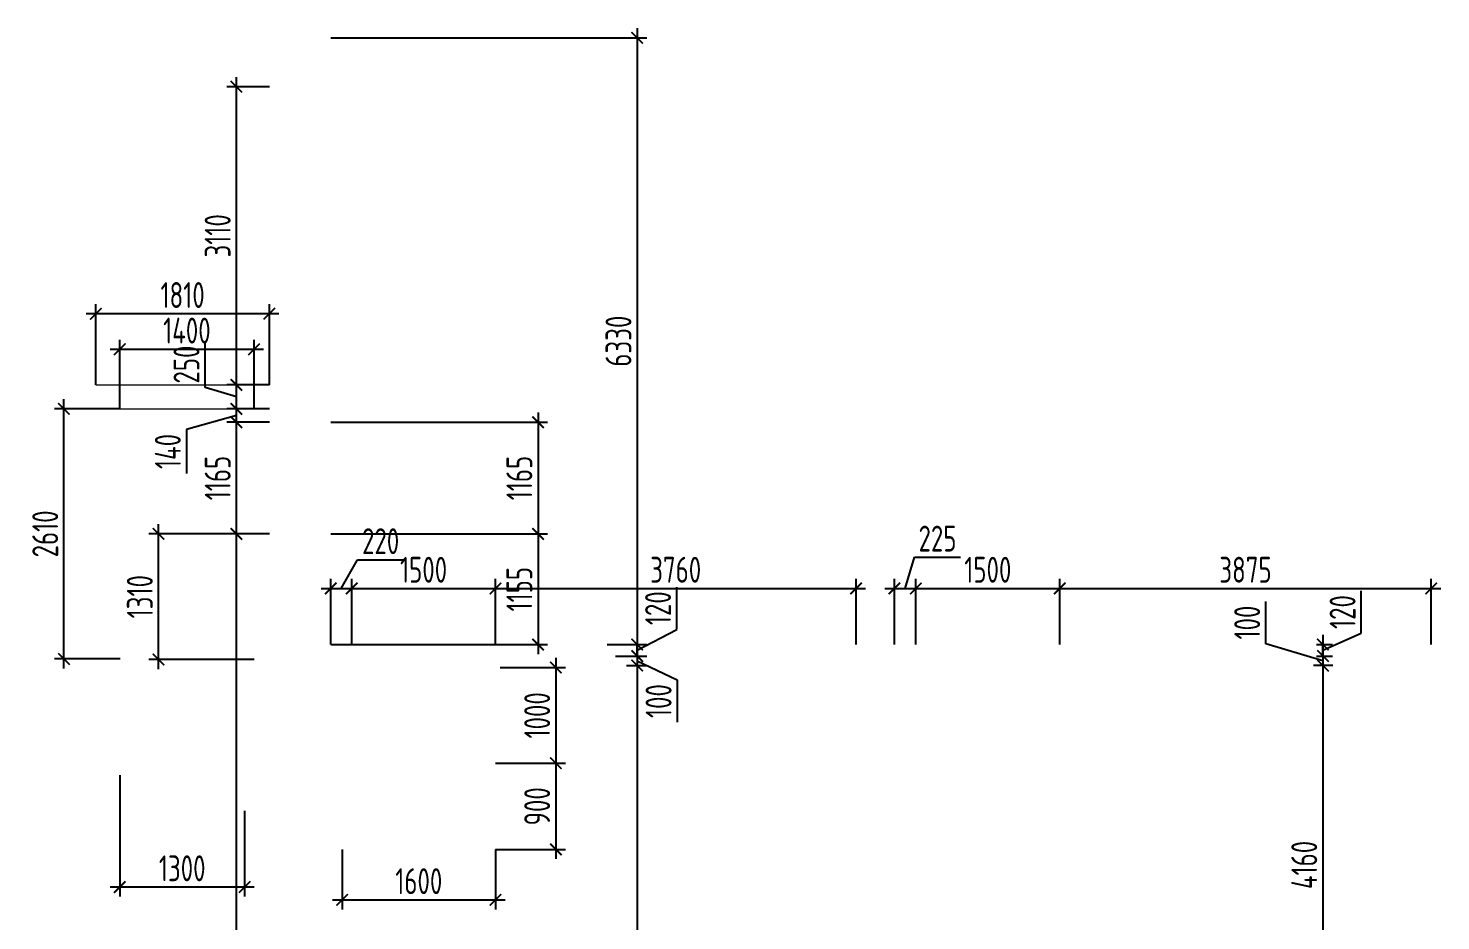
# Model space of a CAD drawing. Header units: millimetres. Extents: x -350007 to 536090, y -888 to 198380.
# Drawn here: x -350007 to -335272, y 97639 to 106951 of the extents above; entities that cross this region are included whole.
import ezdxf

# ---------------------------------------------------------------- set-up
doc = ezdxf.new("R2010")
doc.units = ezdxf.units.MM
doc.layers.add('АР_Размеры нов.', color=15, linetype='Continuous', lineweight=0)
doc.styles.add('ISOCPEUR', font='isocpeur.ttf', dxfattribs={"width": 0.7})
doc.dimstyles.new('R_100', dxfattribs={"dimtxt": 270, "dimasz": 120, "dimexe": 100, "dimexo": 0, "dimgap": 60, "dimtad": 1, "dimdec": 0, "dimrnd": 5, "dimzin": 0, "dimdsep": 46, "dimtxsty": 'ISOCPEUR', "dimblk": 'ARCHTICK', "dimcen": 0, "dimdle": 100, "dimclrd": 256, "dimclre": 256, "dimclrt": 256, "dimadec": 0, "dimazin": 0, "dimtfac": 2, "dimtdec": 0, "dimtofl": 0, "dimtmove": 1, "dimatfit": 3, "dimfxl": 1, "dimtvp": 3, "dimtolj": 1, "dimtzin": 0, "dimarcsym": 0})

# ---------------------------------------------------------------- blocks, each defined once
blk = doc.blocks.new('_ArchTick')
at = {"color": 0, "linetype": 'ByBlock', "const_width": 0.15}
blk.add_lwpolyline([(-0.5, -0.5), (0.5, 0.5)], dxfattribs=at)
blk = doc.blocks.new('*D2564')
at = {"layer": 'АР_Размеры нов.', "lineweight": -2, "ltscale": 100, "transparency": 16777216}
for p, q in [((-344689, 102940), (-344689, 101575)), ((-346852, 102840), (-344589, 102840)), ((-346852, 101675), (-344589, 101675))]:
    blk.add_line(p, q, dxfattribs=at)
at = {"layer": 'АР_Размеры нов.', "lineweight": -2, "ltscale": 100, "transparency": 16777216, "xscale": 120, "yscale": 120, "zscale": 120}
for p, rotation in [((-344689, 102840), 90), ((-344689, 101675), 270)]:
    blk.add_blockref('_ArchTick', p, dxfattribs=dict(at, rotation=rotation))
at = {"layer": 'АР_Размеры нов.', "ltscale": 100, "transparency": 16777216, "insert": (-344884, 102258), "char_height": 270, "attachment_point": 5, "rotation": 90, "style": 'ISOCPEUR'}
blk.add_mtext('\\A1;1165', dxfattribs=at)
blk = doc.blocks.new('*D2887')
at = {"layer": 'АР_Размеры нов.', "lineweight": -2, "ltscale": 100, "transparency": 16777216}
for p, q in [((-349052, 99159), (-349052, 97891)), ((-347750, 98785), (-347750, 97891)), ((-347650, 97991), (-349152, 97991))]:
    blk.add_line(p, q, dxfattribs=at)
at = {"layer": 'АР_Размеры нов.', "lineweight": -2, "ltscale": 100, "transparency": 16777216, "xscale": 120, "yscale": 120, "zscale": 120, "rotation": 180}
blk.add_blockref('_ArchTick', (-349052, 97991), dxfattribs=at)
at = {"layer": 'АР_Размеры нов.', "lineweight": -2, "ltscale": 100, "transparency": 16777216, "xscale": 120, "yscale": 120, "zscale": 120}
blk.add_blockref('_ArchTick', (-347750, 97991), dxfattribs=at)
at = {"layer": 'АР_Размеры нов.', "ltscale": 100, "transparency": 16777216, "insert": (-348401, 98186), "char_height": 270, "attachment_point": 5, "style": 'ISOCPEUR'}
blk.add_mtext('\\A1;1300', dxfattribs=at)
blk = doc.blocks.new('*D2952')
at = {"layer": 'АР_Размеры нов.', "lineweight": -2, "ltscale": 100, "transparency": 16777216}
for p, q in [((-349635, 100270), (-349635, 103080)), ((-349052, 102980), (-349735, 102980)), ((-349049, 100370), (-349735, 100370))]:
    blk.add_line(p, q, dxfattribs=at)
at = {"layer": 'АР_Размеры нов.', "lineweight": -2, "ltscale": 100, "transparency": 16777216, "xscale": 120, "yscale": 120, "zscale": 120}
for p, rotation in [((-349635, 102980), 90), ((-349635, 100370), 270)]:
    blk.add_blockref('_ArchTick', p, dxfattribs=dict(at, rotation=rotation))
at = {"layer": 'АР_Размеры нов.', "ltscale": 100, "transparency": 16777216, "insert": (-349830, 101675), "char_height": 270, "attachment_point": 5, "rotation": 90, "style": 'ISOCPEUR'}
blk.add_mtext('\\A1;2610', dxfattribs=at)
blk = doc.blocks.new('*D2953')
at = {"layer": 'АР_Размеры нов.', "lineweight": -2, "ltscale": 100, "transparency": 16777216}
for p, q in [((-349152, 103601), (-347552, 103601)), ((-349052, 102980), (-349052, 103701)), ((-347652, 102980), (-347652, 103701))]:
    blk.add_line(p, q, dxfattribs=at)
at = {"layer": 'АР_Размеры нов.', "lineweight": -2, "ltscale": 100, "transparency": 16777216, "xscale": 120, "yscale": 120, "zscale": 120, "rotation": 180}
blk.add_blockref('_ArchTick', (-349052, 103601), dxfattribs=at)
at = {"layer": 'АР_Размеры нов.', "lineweight": -2, "ltscale": 100, "transparency": 16777216, "xscale": 120, "yscale": 120, "zscale": 120}
blk.add_blockref('_ArchTick', (-347652, 103601), dxfattribs=at)
at = {"layer": 'АР_Размеры нов.', "ltscale": 100, "transparency": 16777216, "insert": (-348352, 103796), "char_height": 270, "attachment_point": 5, "style": 'ISOCPEUR'}
blk.add_mtext('\\A1;1400', dxfattribs=at)
blk = doc.blocks.new('*D2506')
at = {"layer": 'АР_Размеры нов.', "lineweight": -2, "ltscale": 500, "transparency": 16777216}
for p, q in [((-346852, 101675), (-344589, 101675)), ((-344689, 101775), (-344689, 100421)), ((-346852, 100521), (-344589, 100521))]:
    blk.add_line(p, q, dxfattribs=at)
at = {"layer": 'АР_Размеры нов.', "lineweight": -2, "ltscale": 500, "transparency": 16777216, "xscale": 120, "yscale": 120, "zscale": 120}
for p, rotation in [((-344689, 101675), 90), ((-344689, 100521), 270)]:
    blk.add_blockref('_ArchTick', p, dxfattribs=dict(at, rotation=rotation))
at = {"layer": 'АР_Размеры нов.', "lineweight": 13, "ltscale": 500, "transparency": 16777216, "insert": (-344884, 101098), "char_height": 270, "attachment_point": 5, "rotation": 90, "style": 'ISOCPEUR'}
blk.add_mtext('\\A1;1155', dxfattribs=at)
blk = doc.blocks.new('*D2507')
at = {"layer": 'АР_Размеры нов.', "lineweight": -2, "ltscale": 500, "transparency": 16777216}
for p, q in [((-343242, 100679), (-343242, 101120)), ((-343655, 100461), (-343242, 100679)), ((-343882, 100521), (-343555, 100521)), ((-343655, 100621), (-343655, 100301)), ((-343882, 100401), (-343555, 100401))]:
    blk.add_line(p, q, dxfattribs=at)
at = {"layer": 'АР_Размеры нов.', "lineweight": -2, "ltscale": 500, "transparency": 16777216, "xscale": 120, "yscale": 120, "zscale": 120}
for p, rotation in [((-343655, 100521), 90), ((-343655, 100401), 270)]:
    blk.add_blockref('_ArchTick', p, dxfattribs=dict(at, rotation=rotation))
at = {"layer": 'АР_Размеры нов.', "lineweight": 13, "ltscale": 500, "transparency": 16777216, "insert": (-343437, 100900), "char_height": 270, "attachment_point": 5, "rotation": 90, "style": 'ISOCPEUR'}
blk.add_mtext('\\A1;120', dxfattribs=at)
blk = doc.blocks.new('*D2508')
at = {"layer": 'АР_Размеры нов.', "lineweight": -2, "ltscale": 500, "transparency": 16777216}
for p, q in [((-343655, 100401), (-343655, 100521)), ((-343882, 100401), (-343555, 100401)), ((-343655, 100401), (-343655, 100301)), ((-343655, 100351), (-343236, 100151)), ((-343766, 100301), (-343555, 100301)), ((-343655, 100301), (-343655, 100181)), ((-343236, 100151), (-343236, 99710))]:
    blk.add_line(p, q, dxfattribs=at)
at = {"layer": 'АР_Размеры нов.', "lineweight": -2, "ltscale": 500, "transparency": 16777216, "xscale": 120, "yscale": 120, "zscale": 120}
for p, rotation in [((-343655, 100401), 270), ((-343655, 100301), 90)]:
    blk.add_blockref('_ArchTick', p, dxfattribs=dict(at, rotation=rotation))
at = {"layer": 'АР_Размеры нов.', "lineweight": 13, "ltscale": 500, "transparency": 16777216, "insert": (-343431, 99931), "char_height": 270, "attachment_point": 5, "rotation": 90, "style": 'ISOCPEUR'}
blk.add_mtext('\\A1;100', dxfattribs=at)
blk = doc.blocks.new('*D3913')
at = {"layer": 'АР_Размеры нов.', "lineweight": -2, "transparency": 16777216}
for p, q in [((-346852, 106851), (-343555, 106851)), ((-343655, 106951), (-343655, 100421)), ((-343969, 100521), (-343555, 100521))]:
    blk.add_line(p, q, dxfattribs=at)
at = {"layer": 'АР_Размеры нов.', "lineweight": -2, "transparency": 16777216, "xscale": 120, "yscale": 120, "zscale": 120}
for p, rotation in [((-343655, 106851), 90), ((-343655, 100521), 270)]:
    blk.add_blockref('_ArchTick', p, dxfattribs=dict(at, rotation=rotation))
at = {"layer": 'АР_Размеры нов.', "transparency": 16777216, "insert": (-343850, 103686), "char_height": 270, "attachment_point": 5, "rotation": 90, "style": 'ISOCPEUR'}
blk.add_mtext('\\A1;6330', dxfattribs=at)
blk = doc.blocks.new('*D3914')
at = {"layer": 'АР_Размеры нов.', "lineweight": -2, "transparency": 16777216}
for p, q in [((-343655, 100401), (-343655, 84492)), ((-343766, 100301), (-343555, 100301)), ((-343412, 84592), (-343755, 84592))]:
    blk.add_line(p, q, dxfattribs=at)
at = {"layer": 'АР_Размеры нов.', "lineweight": -2, "transparency": 16777216, "xscale": 120, "yscale": 120, "zscale": 120}
for p, rotation in [((-343655, 100301), 90), ((-343655, 84592), 270)]:
    blk.add_blockref('_ArchTick', p, dxfattribs=dict(at, rotation=rotation))
at = {"layer": 'АР_Размеры нов.', "transparency": 16777216, "insert": (-343850, 92446), "char_height": 270, "attachment_point": 5, "rotation": 90, "style": 'ISOCPEUR'}
blk.add_mtext('\\A1;15710', dxfattribs=at)
blk = doc.blocks.new('*D3920')
at = {"layer": 'АР_Размеры нов.', "lineweight": -2, "transparency": 16777216}
for p, q in [((-346743, 101106), (-346571, 101404)), ((-346571, 101404), (-346092, 101404)), ((-346952, 101106), (-346533, 101106)), ((-346852, 100521), (-346852, 101206)), ((-346633, 100521), (-346633, 101206))]:
    blk.add_line(p, q, dxfattribs=at)
at = {"layer": 'АР_Размеры нов.', "lineweight": -2, "transparency": 16777216, "xscale": 120, "yscale": 120, "zscale": 120, "rotation": 180}
blk.add_blockref('_ArchTick', (-346852, 101106), dxfattribs=at)
at = {"layer": 'АР_Размеры нов.', "lineweight": -2, "transparency": 16777216, "xscale": 120, "yscale": 120, "zscale": 120}
blk.add_blockref('_ArchTick', (-346633, 101106), dxfattribs=at)
at = {"layer": 'АР_Размеры нов.', "transparency": 16777216, "insert": (-346331, 101599), "char_height": 270, "attachment_point": 5, "style": 'ISOCPEUR'}
blk.add_mtext('\\A1;220', dxfattribs=at)
blk = doc.blocks.new('*D3921')
at = {"layer": 'АР_Размеры нов.', "lineweight": -2, "transparency": 16777216}
for p, q in [((-346733, 101106), (-345033, 101106)), ((-346633, 100521), (-346633, 101206)), ((-345133, 100521), (-345133, 101206))]:
    blk.add_line(p, q, dxfattribs=at)
at = {"layer": 'АР_Размеры нов.', "lineweight": -2, "transparency": 16777216, "xscale": 120, "yscale": 120, "zscale": 120, "rotation": 180}
blk.add_blockref('_ArchTick', (-346633, 101106), dxfattribs=at)
at = {"layer": 'АР_Размеры нов.', "lineweight": -2, "transparency": 16777216, "xscale": 120, "yscale": 120, "zscale": 120}
blk.add_blockref('_ArchTick', (-345133, 101106), dxfattribs=at)
at = {"layer": 'АР_Размеры нов.', "transparency": 16777216, "insert": (-345883, 101301), "char_height": 270, "attachment_point": 5, "style": 'ISOCPEUR'}
blk.add_mtext('\\A1;1500', dxfattribs=at)
blk = doc.blocks.new('*D3922')
at = {"layer": 'АР_Размеры нов.', "lineweight": -2, "transparency": 16777216}
for p, q in [((-345233, 101106), (-341272, 101106)), ((-345133, 100521), (-345133, 101206)), ((-341372, 100521), (-341372, 101206))]:
    blk.add_line(p, q, dxfattribs=at)
at = {"layer": 'АР_Размеры нов.', "lineweight": -2, "transparency": 16777216, "xscale": 120, "yscale": 120, "zscale": 120, "rotation": 180}
blk.add_blockref('_ArchTick', (-345133, 101106), dxfattribs=at)
at = {"layer": 'АР_Размеры нов.', "lineweight": -2, "transparency": 16777216, "xscale": 120, "yscale": 120, "zscale": 120}
blk.add_blockref('_ArchTick', (-341372, 101106), dxfattribs=at)
at = {"layer": 'АР_Размеры нов.', "transparency": 16777216, "insert": (-343253, 101301), "char_height": 270, "attachment_point": 5, "style": 'ISOCPEUR'}
blk.add_mtext('\\A1;3760', dxfattribs=at)
blk = doc.blocks.new('*D3923')
at = {"layer": 'АР_Размеры нов.', "lineweight": -2, "transparency": 16777216}
for p, q in [((-340859, 101106), (-340762, 101431)), ((-340762, 101431), (-340283, 101431)), ((-341072, 101106), (-340647, 101106)), ((-340972, 100521), (-340972, 101206)), ((-340747, 100521), (-340747, 101206))]:
    blk.add_line(p, q, dxfattribs=at)
at = {"layer": 'АР_Размеры нов.', "lineweight": -2, "transparency": 16777216, "xscale": 120, "yscale": 120, "zscale": 120, "rotation": 180}
blk.add_blockref('_ArchTick', (-340972, 101106), dxfattribs=at)
at = {"layer": 'АР_Размеры нов.', "lineweight": -2, "transparency": 16777216, "xscale": 120, "yscale": 120, "zscale": 120}
blk.add_blockref('_ArchTick', (-340747, 101106), dxfattribs=at)
at = {"layer": 'АР_Размеры нов.', "transparency": 16777216, "insert": (-340522, 101626), "char_height": 270, "attachment_point": 5, "style": 'ISOCPEUR'}
blk.add_mtext('\\A1;225', dxfattribs=at)
blk = doc.blocks.new('*D3924')
at = {"layer": 'АР_Размеры нов.', "lineweight": -2, "transparency": 16777216}
for p, q in [((-340847, 101106), (-339147, 101106)), ((-340747, 100521), (-340747, 101206)), ((-339247, 100521), (-339247, 101206))]:
    blk.add_line(p, q, dxfattribs=at)
at = {"layer": 'АР_Размеры нов.', "lineweight": -2, "transparency": 16777216, "xscale": 120, "yscale": 120, "zscale": 120, "rotation": 180}
blk.add_blockref('_ArchTick', (-340747, 101106), dxfattribs=at)
at = {"layer": 'АР_Размеры нов.', "lineweight": -2, "transparency": 16777216, "xscale": 120, "yscale": 120, "zscale": 120}
blk.add_blockref('_ArchTick', (-339247, 101106), dxfattribs=at)
at = {"layer": 'АР_Размеры нов.', "transparency": 16777216, "insert": (-339997, 101301), "char_height": 270, "attachment_point": 5, "style": 'ISOCPEUR'}
blk.add_mtext('\\A1;1500', dxfattribs=at)
blk = doc.blocks.new('*D3925')
at = {"layer": 'АР_Размеры нов.', "lineweight": -2, "transparency": 16777216}
for p, q in [((-339347, 101106), (-335272, 101106)), ((-339247, 100521), (-339247, 101206)), ((-335372, 100521), (-335372, 101206))]:
    blk.add_line(p, q, dxfattribs=at)
at = {"layer": 'АР_Размеры нов.', "lineweight": -2, "transparency": 16777216, "xscale": 120, "yscale": 120, "zscale": 120, "rotation": 180}
blk.add_blockref('_ArchTick', (-339247, 101106), dxfattribs=at)
at = {"layer": 'АР_Размеры нов.', "lineweight": -2, "transparency": 16777216, "xscale": 120, "yscale": 120, "zscale": 120}
blk.add_blockref('_ArchTick', (-335372, 101106), dxfattribs=at)
at = {"layer": 'АР_Размеры нов.', "transparency": 16777216, "insert": (-337309, 101301), "char_height": 270, "attachment_point": 5, "style": 'ISOCPEUR'}
blk.add_mtext('\\A1;3875', dxfattribs=at)
blk = doc.blocks.new('*D3926')
at = {"layer": 'АР_Размеры нов.', "lineweight": -2, "transparency": 16777216}
for p, q in [((-336101, 100639), (-336101, 101080)), ((-336569, 100521), (-336401, 100521)), ((-336501, 100461), (-336101, 100639)), ((-336501, 100621), (-336501, 100301)), ((-336569, 100401), (-336401, 100401))]:
    blk.add_line(p, q, dxfattribs=at)
at = {"layer": 'АР_Размеры нов.', "lineweight": -2, "transparency": 16777216, "xscale": 120, "yscale": 120, "zscale": 120}
for p, rotation in [((-336501, 100521), 90), ((-336501, 100401), 270)]:
    blk.add_blockref('_ArchTick', p, dxfattribs=dict(at, rotation=rotation))
at = {"layer": 'АР_Размеры нов.', "transparency": 16777216, "insert": (-336296, 100860), "char_height": 270, "attachment_point": 5, "rotation": 90, "style": 'ISOCPEUR'}
blk.add_mtext('\\A1;120', dxfattribs=at)
blk = doc.blocks.new('*D3927')
at = {"layer": 'АР_Размеры нов.', "lineweight": -2, "transparency": 16777216}
for p, q in [((-337096, 100529), (-337096, 100970)), ((-336501, 100351), (-337096, 100529)), ((-336501, 100401), (-336501, 100521)), ((-336569, 100401), (-336401, 100401)), ((-336501, 100401), (-336501, 100301)), ((-336399, 100301), (-336601, 100301)), ((-336501, 100301), (-336501, 100181))]:
    blk.add_line(p, q, dxfattribs=at)
at = {"layer": 'АР_Размеры нов.', "lineweight": -2, "transparency": 16777216, "xscale": 120, "yscale": 120, "zscale": 120}
for p, rotation in [((-336501, 100401), 270), ((-336501, 100301), 90)]:
    blk.add_blockref('_ArchTick', p, dxfattribs=dict(at, rotation=rotation))
at = {"layer": 'АР_Размеры нов.', "transparency": 16777216, "insert": (-337291, 100750), "char_height": 270, "attachment_point": 5, "rotation": 90, "style": 'ISOCPEUR'}
blk.add_mtext('\\A1;100', dxfattribs=at)
blk = doc.blocks.new('*D3928')
at = {"layer": 'АР_Размеры нов.', "lineweight": -2, "transparency": 16777216}
for p, q in [((-336501, 100401), (-336501, 96041)), ((-336399, 100301), (-336601, 100301)), ((-336409, 96141), (-336601, 96141))]:
    blk.add_line(p, q, dxfattribs=at)
at = {"layer": 'АР_Размеры нов.', "lineweight": -2, "transparency": 16777216, "xscale": 120, "yscale": 120, "zscale": 120}
for p, rotation in [((-336501, 100301), 90), ((-336501, 96141), 270)]:
    blk.add_blockref('_ArchTick', p, dxfattribs=dict(at, rotation=rotation))
at = {"layer": 'АР_Размеры нов.', "transparency": 16777216, "insert": (-336696, 98221), "char_height": 270, "attachment_point": 5, "rotation": 90, "style": 'ISOCPEUR'}
blk.add_mtext('\\A1;4160', dxfattribs=at)
blk = doc.blocks.new('*D3943')
at = {"layer": 'АР_Размеры нов.', "lineweight": -2, "transparency": 16777216}
for p, q in [((-344503, 100381), (-344503, 99182)), ((-345083, 100281), (-344403, 100281)), ((-345133, 99282), (-344403, 99282))]:
    blk.add_line(p, q, dxfattribs=at)
at = {"layer": 'АР_Размеры нов.', "lineweight": -2, "transparency": 16777216, "xscale": 120, "yscale": 120, "zscale": 120}
for p, rotation in [((-344503, 100281), 90), ((-344503, 99282), 270)]:
    blk.add_blockref('_ArchTick', p, dxfattribs=dict(at, rotation=rotation))
at = {"layer": 'АР_Размеры нов.', "transparency": 16777216, "insert": (-344698, 99782), "char_height": 270, "attachment_point": 5, "rotation": 90, "style": 'ISOCPEUR'}
blk.add_mtext('\\A1;1000', dxfattribs=at)
blk = doc.blocks.new('*D3944')
at = {"layer": 'АР_Размеры нов.', "lineweight": -2, "transparency": 16777216}
for p, q in [((-344503, 99382), (-344503, 98284)), ((-345133, 99282), (-344403, 99282)), ((-345133, 98384), (-344403, 98384))]:
    blk.add_line(p, q, dxfattribs=at)
at = {"layer": 'АР_Размеры нов.', "lineweight": -2, "transparency": 16777216, "xscale": 120, "yscale": 120, "zscale": 120}
for p, rotation in [((-344503, 99282), 90), ((-344503, 98384), 270)]:
    blk.add_blockref('_ArchTick', p, dxfattribs=dict(at, rotation=rotation))
at = {"layer": 'АР_Размеры нов.', "transparency": 16777216, "insert": (-344698, 98833), "char_height": 270, "attachment_point": 5, "rotation": 90, "style": 'ISOCPEUR'}
blk.add_mtext('\\A1;900', dxfattribs=at)
blk = doc.blocks.new('*D3945')
at = {"layer": 'АР_Размеры нов.', "lineweight": -2, "transparency": 16777216}
for p, q in [((-346732, 98384), (-346732, 97757)), ((-345133, 98384), (-345133, 97757)), ((-346832, 97857), (-345033, 97857))]:
    blk.add_line(p, q, dxfattribs=at)
at = {"layer": 'АР_Размеры нов.', "lineweight": -2, "transparency": 16777216, "xscale": 120, "yscale": 120, "zscale": 120, "rotation": 180}
blk.add_blockref('_ArchTick', (-346732, 97857), dxfattribs=at)
at = {"layer": 'АР_Размеры нов.', "lineweight": -2, "transparency": 16777216, "xscale": 120, "yscale": 120, "zscale": 120}
blk.add_blockref('_ArchTick', (-345133, 97857), dxfattribs=at)
at = {"layer": 'АР_Размеры нов.', "transparency": 16777216, "insert": (-345933, 98052), "char_height": 270, "attachment_point": 5, "style": 'ISOCPEUR'}
blk.add_mtext('\\A1;1600', dxfattribs=at)
blk = doc.blocks.new('*D7044')
at = {"layer": 'АР_Размеры нов.', "lineweight": -2, "transparency": 16777216}
for p, q in [((-347492, 101675), (-347936, 101675)), ((-347836, 89986), (-347836, 101775)), ((-347492, 90086), (-347936, 90086))]:
    blk.add_line(p, q, dxfattribs=at)
at = {"layer": 'АР_Размеры нов.', "lineweight": -2, "transparency": 16777216, "xscale": 120, "yscale": 120, "zscale": 120}
for p, rotation in [((-347836, 101675), 90), ((-347836, 90086), 270)]:
    blk.add_blockref('_ArchTick', p, dxfattribs=dict(at, rotation=rotation))
at = {"layer": 'АР_Размеры нов.', "transparency": 16777216, "insert": (-348031, 95881), "char_height": 270, "attachment_point": 5, "rotation": 90, "style": 'ISOCPEUR'}
blk.add_mtext('\\A1;11590', dxfattribs=at)
blk = doc.blocks.new('*D7045')
at = {"layer": 'АР_Размеры нов.', "lineweight": -2, "transparency": 16777216}
for p, q in [((-347836, 101575), (-347836, 102940)), ((-347492, 102840), (-347936, 102840)), ((-347492, 101675), (-347936, 101675))]:
    blk.add_line(p, q, dxfattribs=at)
at = {"layer": 'АР_Размеры нов.', "lineweight": -2, "transparency": 16777216, "xscale": 120, "yscale": 120, "zscale": 120}
for p, rotation in [((-347836, 102840), 90), ((-347836, 101675), 270)]:
    blk.add_blockref('_ArchTick', p, dxfattribs=dict(at, rotation=rotation))
at = {"layer": 'АР_Размеры нов.', "transparency": 16777216, "insert": (-348031, 102258), "char_height": 270, "attachment_point": 5, "rotation": 90, "style": 'ISOCPEUR'}
blk.add_mtext('\\A1;1165', dxfattribs=at)
blk = doc.blocks.new('*D7046')
at = {"layer": 'АР_Размеры нов.', "lineweight": -2, "transparency": 16777216}
for p, q in [((-347836, 102740), (-347836, 103080)), ((-347836, 102910), (-348356, 102765)), ((-347492, 102980), (-347936, 102980)), ((-348356, 102765), (-348356, 102305)), ((-347492, 102840), (-347936, 102840))]:
    blk.add_line(p, q, dxfattribs=at)
at = {"layer": 'АР_Размеры нов.', "lineweight": -2, "transparency": 16777216, "xscale": 120, "yscale": 120, "zscale": 120}
for p, rotation in [((-347836, 102980), 90), ((-347836, 102840), 270)]:
    blk.add_blockref('_ArchTick', p, dxfattribs=dict(at, rotation=rotation))
at = {"layer": 'АР_Размеры нов.', "transparency": 16777216, "insert": (-348551, 102535), "char_height": 270, "attachment_point": 5, "rotation": 90, "style": 'ISOCPEUR'}
blk.add_mtext('\\A1;140', dxfattribs=at)
blk = doc.blocks.new('*D7047')
at = {"layer": 'АР_Размеры нов.', "lineweight": -2, "transparency": 16777216}
for p, q in [((-348161, 103203), (-348161, 103682)), ((-347836, 102880), (-347836, 103330)), ((-347836, 103105), (-348161, 103203)), ((-347492, 103230), (-347936, 103230)), ((-347492, 102980), (-347936, 102980))]:
    blk.add_line(p, q, dxfattribs=at)
at = {"layer": 'АР_Размеры нов.', "lineweight": -2, "transparency": 16777216, "xscale": 120, "yscale": 120, "zscale": 120}
for p, rotation in [((-347836, 103230), 90), ((-347836, 102980), 270)]:
    blk.add_blockref('_ArchTick', p, dxfattribs=dict(at, rotation=rotation))
at = {"layer": 'АР_Размеры нов.', "transparency": 16777216, "insert": (-348356, 103442), "char_height": 270, "attachment_point": 5, "rotation": 90, "style": 'ISOCPEUR'}
blk.add_mtext('\\A1;250', dxfattribs=at)
blk = doc.blocks.new('*D7048')
at = {"layer": 'АР_Размеры нов.', "lineweight": -2, "transparency": 16777216}
for p, q in [((-347836, 103130), (-347836, 106441)), ((-347492, 106341), (-347936, 106341)), ((-347492, 103230), (-347936, 103230))]:
    blk.add_line(p, q, dxfattribs=at)
at = {"layer": 'АР_Размеры нов.', "lineweight": -2, "transparency": 16777216, "xscale": 120, "yscale": 120, "zscale": 120}
for p, rotation in [((-347836, 106341), 90), ((-347836, 103230), 270)]:
    blk.add_blockref('_ArchTick', p, dxfattribs=dict(at, rotation=rotation))
at = {"layer": 'АР_Размеры нов.', "transparency": 16777216, "insert": (-348031, 104785), "char_height": 270, "attachment_point": 5, "rotation": 90, "style": 'ISOCPEUR'}
blk.add_mtext('\\A1;3110', dxfattribs=at)
blk = doc.blocks.new('*D7077')
at = {"layer": 'АР_Размеры нов.', "lineweight": -2, "transparency": 16777216}
for p, q in [((-349302, 103230), (-349302, 104072)), ((-347492, 103230), (-347492, 104072)), ((-347392, 103972), (-349402, 103972))]:
    blk.add_line(p, q, dxfattribs=at)
at = {"layer": 'АР_Размеры нов.', "lineweight": -2, "transparency": 16777216, "xscale": 120, "yscale": 120, "zscale": 120, "rotation": 180}
blk.add_blockref('_ArchTick', (-349302, 103972), dxfattribs=at)
at = {"layer": 'АР_Размеры нов.', "lineweight": -2, "transparency": 16777216, "xscale": 120, "yscale": 120, "zscale": 120}
blk.add_blockref('_ArchTick', (-347492, 103972), dxfattribs=at)
at = {"layer": 'АР_Размеры нов.', "transparency": 16777216, "insert": (-348397, 104167), "char_height": 270, "attachment_point": 5, "style": 'ISOCPEUR'}
blk.add_mtext('\\A1;1810', dxfattribs=at)
blk = doc.blocks.new('*D7172')
at = {"layer": 'АР_Размеры нов.', "lineweight": -2, "transparency": 16777216}
for p, q in [((-347652, 101675), (-348748, 101675)), ((-348648, 100265), (-348648, 101775)), ((-347652, 100365), (-348748, 100365))]:
    blk.add_line(p, q, dxfattribs=at)
at = {"layer": 'АР_Размеры нов.', "lineweight": -2, "transparency": 16777216, "xscale": 120, "yscale": 120, "zscale": 120}
for p, rotation in [((-348648, 101675), 90), ((-348648, 100365), 270)]:
    blk.add_blockref('_ArchTick', p, dxfattribs=dict(at, rotation=rotation))
at = {"layer": 'АР_Размеры нов.', "transparency": 16777216, "insert": (-348843, 101020), "char_height": 270, "attachment_point": 5, "rotation": 90, "style": 'ISOCPEUR'}
blk.add_mtext('\\A1;1310', dxfattribs=at)

msp = doc.modelspace()

# ---------------------------------------------------------------- linework, layer by layer
at = {"layer": 'АР_Размеры нов.', "ltscale": 100}
for p, q in [((-349302.2, 103230.3, 0.4), (-347492.2, 103230.3)), ((-349052.2, 102980.3), (-347510.4, 102980.3, 0))]:
    msp.add_line(p, q, dxfattribs=at)

# ---------------------------------------------------------------- dimensions: what is measured, and where the dimension line sits
at = {"layer": 'АР_Размеры нов.'}
for base, p1, p2, override, picture, middle in [((-343655.3, 100520.7), (-346852.2, 106850.7), (-343968.8, 100520.7, -0.2), {"dimpost": '\\X'}, '*D3913', (-343850.3, 103685.7)), ((-347835.8, 106340.7), (-347492.2, 103230.3, 0.4), (-347492.2, 106340.7), {"dimpost": '\\X'}, '*D7048', (-348030.8, 104785.5)), ((-347835.8, 103230.3), (-347492.2, 102980.3, -0.3), (-347492.2, 103230.3, 0.4), {"dimpost": '\\X'}, '*D7047', (-348355.8, 103262.8)), ((-347835.8, 102840.4), (-347492.2, 101675.4), (-347492.2, 102840.4), {"dimpost": '\\X'}, '*D7045', (-348030.8, 102257.9)), ((-348647.5, 101675.4), (-347652.2, 100364.6), (-347652.2, 101675.4), {"dimpost": '\\X'}, '*D7172', (-348842.5, 101020)), ((-347835.8, 101675.4), (-347492.2, 90085.7), (-347492.2, 101675.4), {"dimpost": '\\X'}, '*D7044', (-348030.8, 95880.5)), ((-336501.2, 100300.7), (-336569, 100400.7, -1.4), (-336399.5, 100300.7, -1.1), {"dimpost": '\\X'}, '*D3927', (-337291.2, 100589.2)), ((-344503.1, 99282.5), (-345083.2, 100280.7, -1.1), (-345133.2, 99282.5, -1.1), {"dimpost": '\\X'}, '*D3943', (-344698.1, 99781.6)), ((-343655.3, 84592.1), (-343765.8, 100300.7, -1.1), (-343412.3, 84592.1), {"dimpost": '\\X', "dimfxl": 2.5, "dimarcsym": 2}, '*D3914', (-343850.3, 92446.4)), ((-336501.2, 96140.7), (-336399.5, 100300.7, -1.1), (-336409.2, 96140.7), {"dimpost": '\\X'}, '*D3928', (-336696.2, 98220.7)), ((-344503.1, 98383.5), (-345133.2, 99282.5, -1.1), (-345133.1, 98383.5, -1.1), {"dimpost": '\\X'}, '*D3944', (-344698.1, 98833))]:
    dim = msp.add_linear_dim(base=base, p1=p1, p2=p2, angle=90, dimstyle='R_100', override=override, dxfattribs=at)
    dim.commit()
    dim.dimension.update_dxf_attribs({"geometry": picture, "text_midpoint": middle})
for base, p1, p2, picture, middle in [((-349302.2, 103971.8), (-347492.2, 103230.3), (-349302.2, 103230.3, 0.4), '*D7077', (-348397.2, 104166.8)), ((-340746.8, 101106), (-340972.1, 100520.7), (-340746.8, 100520.7), '*D3923', (-340701.9, 101626)), ((-345133.3, 101106), (-346633.3, 100520.7, -1.1), (-345133.3, 100520.7, -1.1), '*D3921', (-345883.3, 101301)), ((-341372.1, 101106), (-345133.3, 100520.7, -1.1), (-341372.1, 100520.7), '*D3922', (-343252.7, 101301)), ((-339246.8, 101106), (-340746.8, 100520.7), (-339246.8, 100520.7), '*D3924', (-339996.8, 101301)), ((-335372.1, 101106), (-339246.8, 100520.7), (-335372.1, 100520.7), '*D3925', (-337309.4, 101301)), ((-345133.1, 97856.6), (-346732.2, 98383.5, -1.1), (-345133.1, 98383.5), '*D3945', (-345932.7, 98051.6))]:
    dim = msp.add_linear_dim(base=base, p1=p1, p2=p2, dimstyle='R_100', override={"dimpost": '\\X'}, dxfattribs=at)
    dim.commit()
    dim.dimension.update_dxf_attribs({"geometry": picture, "text_midpoint": middle})
at = {"layer": 'АР_Размеры нов.', "ltscale": 100}
for base, p1, p2, picture, middle in [((-347652.2, 103600.7), (-349052.2, 102980.3), (-347652.2, 102980.3, 0), '*D2953', (-348352.2, 103795.7)), ((-349052.2, 97991.4), (-347750, 98785.2, 0.1), (-349052.2, 99158.7), '*D2887', (-348401.1, 98186.4))]:
    dim = msp.add_linear_dim(base=base, p1=p1, p2=p2, dimstyle='R_100', override={"dimpost": '\\X', "dimfxl": 2.5, "dimarcsym": 2}, dxfattribs=at)
    dim.commit()
    dim.dimension.update_dxf_attribs({"geometry": picture, "text_midpoint": middle})
for base, p1, p2, picture, middle in [((-349634.9, 102980.3), (-349048.7, 100369.6), (-349052.2, 102980.3, 0), '*D2952', (-349829.9, 101674.9)), ((-344688.6, 101675.4), (-346852.2, 102840.4), (-346852.2, 101675.4), '*D2564', (-344883.6, 102257.9))]:
    dim = msp.add_linear_dim(base=base, p1=p1, p2=p2, angle=90, dimstyle='R_100', override={"dimpost": '\\X', "dimfxl": 2.5, "dimarcsym": 2}, dxfattribs=at)
    dim.commit()
    dim.dimension.update_dxf_attribs({"geometry": picture, "text_midpoint": middle})
at = {"layer": 'АР_Размеры нов.'}
for base, p1, p2, picture, middle in [((-347835.8, 102980.3), (-347492.2, 102840.4), (-347492.2, 102980.3, -0.3), '*D7046', (-348355.8, 102705.4)), ((-336501.2, 100400.7), (-336569, 100520.7), (-336569, 100400.7, -1.4), '*D3926', (-336101.2, 100699.2))]:
    dim = msp.add_linear_dim(base=base, p1=p1, p2=p2, angle=90, dimstyle='R_100', override={"dimpost": '\\X'}, dxfattribs=at)
    dim.commit()
    dim.dimension.update_dxf_attribs({"geometry": picture, "text_midpoint": middle, "dimtype": 160})
dim = msp.add_linear_dim(base=(-346633.3, 101106), p1=(-346852.2, 100520.7, -1.4), p2=(-346633.3, 100520.7, -1.1), dimstyle='R_100', override={"dimpost": '\\X'}, dxfattribs=at)
dim.commit()
dim.dimension.update_dxf_attribs({"geometry": '*D3920', "text_midpoint": (-346510.9, 101404), "dimtype": 160})
at = {"layer": 'АР_Размеры нов.', "lineweight": 13, "ltscale": 500}
dim = msp.add_linear_dim(base=(-344688.6, 100520.7), p1=(-346852.2, 101675.4), p2=(-346852.2, 100520.7, -1.4), angle=90, dimstyle='R_100', override={"dimpost": '\\X'}, dxfattribs=at)
dim.commit()
dim.dimension.update_dxf_attribs({"geometry": '*D2506', "text_midpoint": (-344883.6, 101098)})
for base, p1, p2, picture, middle in [((-343655.3, 100400.7), (-343881.8, 100520.7, -0.1), (-343881.8, 100400.7, -1.1), '*D2507', (-343242.1, 100739.1)), ((-343655.3, 100300.7), (-343881.8, 100400.7, -1.1), (-343765.8, 100300.7, -1.1), '*D2508', (-343236.3, 100091.2))]:
    dim = msp.add_linear_dim(base=base, p1=p1, p2=p2, angle=90, dimstyle='R_100', override={"dimpost": '\\X', "dimfxl": 2.5, "dimarcsym": 2}, dxfattribs=at)
    dim.commit()
    dim.dimension.update_dxf_attribs({"geometry": picture, "text_midpoint": middle, "dimtype": 160})

doc.saveas('drawing.dxf')
